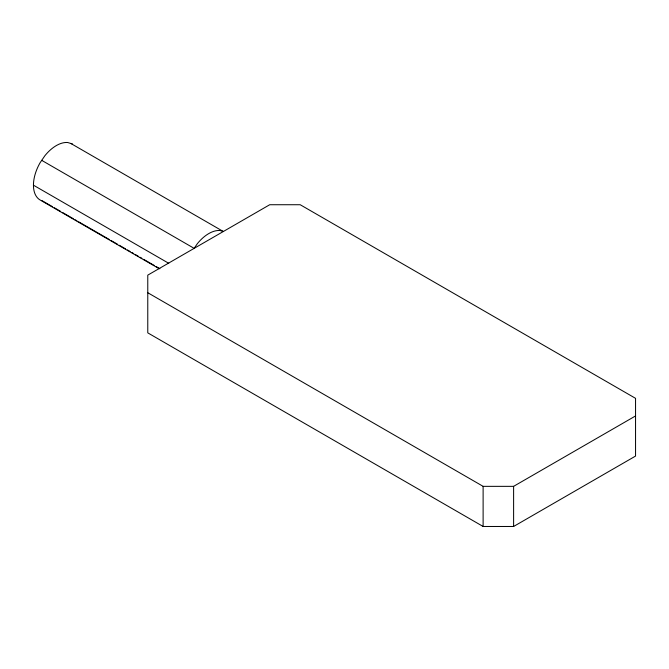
<?xml version="1.0" encoding="UTF-8"?>
<svg xmlns="http://www.w3.org/2000/svg" width="669" height="669" viewBox="0 0 669 669"><rect width="100%" height="100%" fill="white"/><g stroke="black" fill="none" stroke-linecap="round" stroke-linejoin="round"><path stroke-width="1" d="M147.774 292.729L483.118 486.346L513.608 486.346L635.55 415.942M513.608 526.478L635.55 456.074L635.55 398.339L300.205 204.731L269.716 204.731L147.774 275.135L147.774 332.861L483.118 526.478L513.608 526.478L513.608 486.346M72.486 143.986L67.745 142.522A32.338 18.665 -60 0 0 44.882 155.726L40.148 162.659A32.338 18.665 -60 0 0 40.148 199.998L159.205 268.729M70.906 143.501L223.337 231.507L220.176 230.529A32.338 18.665 -60 0 0 197.313 243.733L194.152 248.358L41.721 160.351M33.45 185.188L168.747 263.302M41.721 200.483L52.55 206.729M54.348 207.775L60.662 211.412M62.468 212.458L73.289 218.704M75.095 219.75L76.902 220.787M78.699 221.832L109.373 239.535M111.171 240.581L117.485 244.218M119.291 245.264L125.605 248.91M127.411 249.947L130.112 251.511M131.918 252.556L133.725 253.593M135.523 254.638L138.232 256.202M140.038 257.239L141.836 258.284M143.643 259.321L154.464 265.576M156.27 266.613L159.883 268.695M483.118 486.346L483.118 526.478"/></g></svg>
